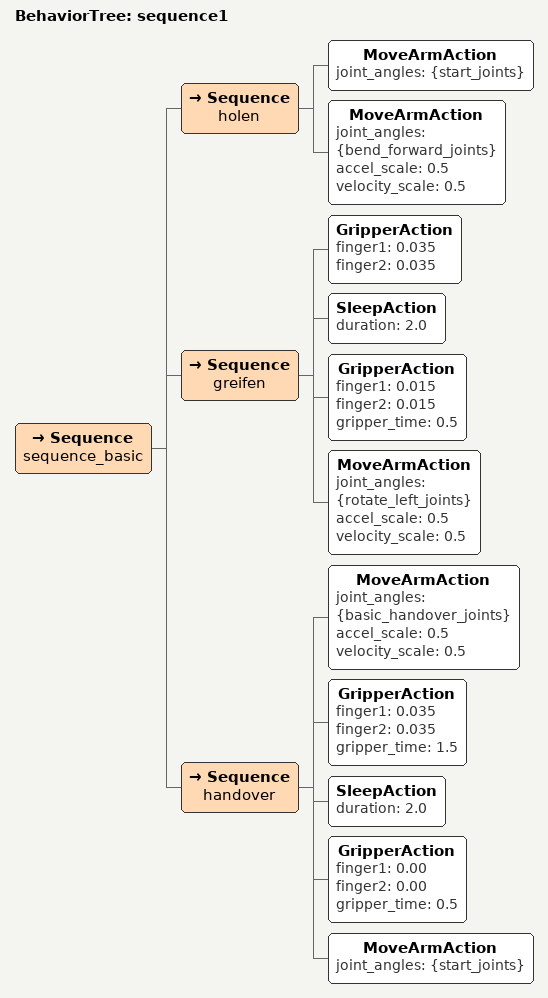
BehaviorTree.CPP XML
<!--Basis Handover ohne Proxemics/Kinesics -->
<!-- Es wird davon ausgegangen, dass der Receiver auf der linken Seite des Roboters steht, d.h. die Ausgangsposition ist um 90 Grad gedreht-->
<root main_tree_to_execute="sequence1">
  <BehaviorTree ID="sequence1">
    <Sequence name="sequence_basic">
      <Sequence name="holen">
        <MoveArmAction joint_angles="{start_joints}"/>
        <MoveArmAction joint_angles="{bend_forward_joints}" accel_scale="0.5" velocity_scale="0.5"/>
      </Sequence>
      <Sequence name="greifen">
        <GripperAction finger1="0.035" finger2="0.035"/> <!-- Objekt greifen -->
        <SleepAction duration="2.0"/>  <!-- 2 Sekunden warten -->
        <GripperAction finger1="0.015" finger2="0.015" gripper_time="0.5"/>
        <MoveArmAction joint_angles="{rotate_left_joints}" accel_scale="0.5" velocity_scale="0.5"/>
      </Sequence>
      <Sequence name="handover">
        <MoveArmAction joint_angles="{basic_handover_joints}" accel_scale="0.5" velocity_scale="0.5"/>
        <GripperAction finger1="0.035" finger2="0.035" gripper_time="1.5"/> <!-- Objekt loslassen -->
        <SleepAction duration="2.0"/>  <!-- 2 Sekunden warten -->
        <GripperAction finger1="0.00" finger2="0.00" gripper_time="0.5"/>
        <MoveArmAction joint_angles="{start_joints}"/>
      </Sequence>
    </Sequence>
  </BehaviorTree>
</root>
